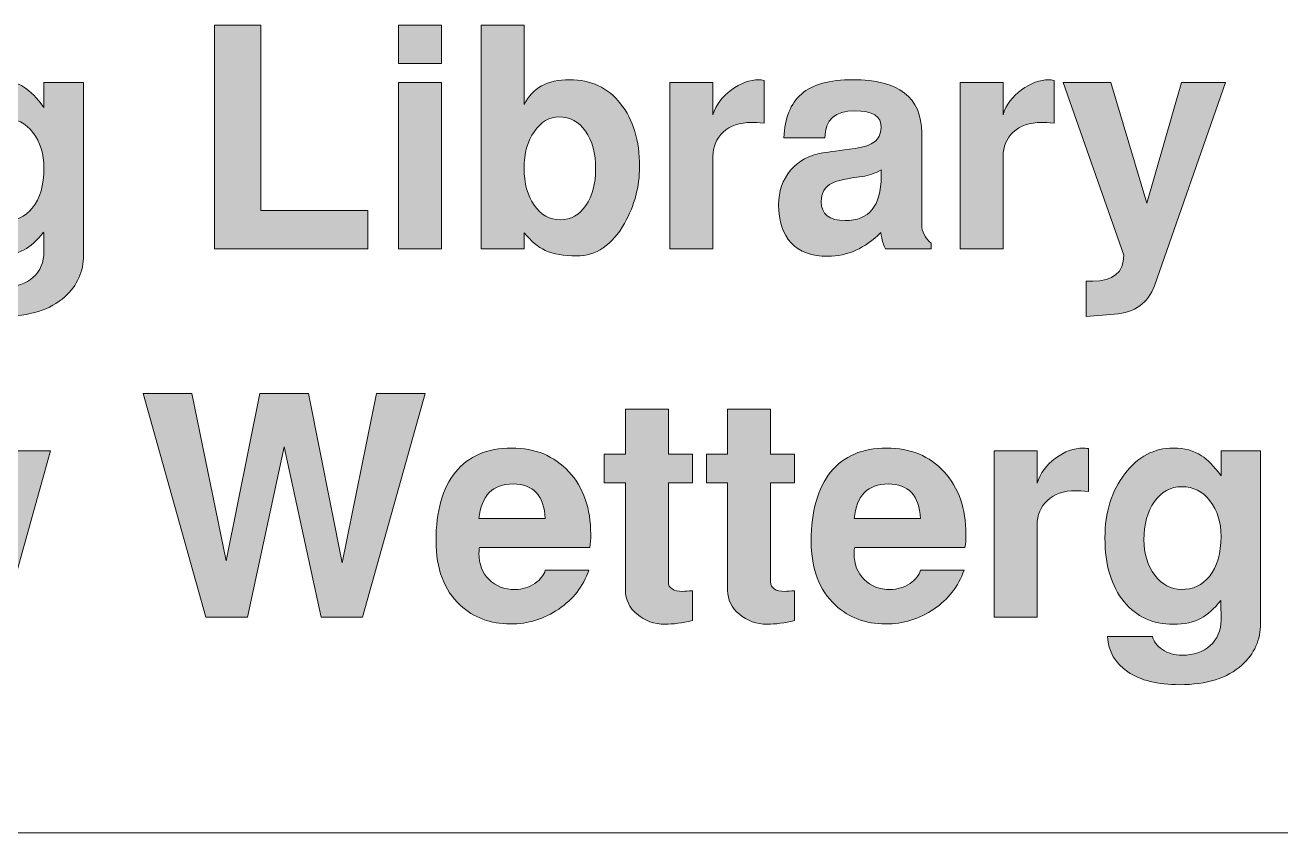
# Model space of a CAD drawing. Header units: inches. Extents: x 0.25 to 7.95, y -7.13 to -0.25.
# Drawn here: x 3.72 to 4.231, y -6.477 to -6.148 of the extents above; entities that cross this region are included whole.
import ezdxf

# ---------------------------------------------------------------- set-up
doc = ezdxf.new("R2010")
doc.units = ezdxf.units.IN
doc.header["$MEASUREMENT"] = 0
doc.layers.add('Layer 1', color=7, linetype='Continuous')

# ---------------------------------------------------------------- blocks, each defined once
blk = doc.blocks.new('block 97')
at = {"layer": 'Layer 1', "color": 7, "lineweight": 5, "true_color": 0xffffff}
blk.add_lwpolyline([(2.59459, -6.47736), (4.8446, -6.47736)], dxfattribs=at)
blk = doc.blocks.new('block 96')
at = {"layer": 'Layer 1'}
blk.add_blockref('block 97', (0, 0), dxfattribs=at)
blk = doc.blocks.new('block 108')
at = {"layer": 'Layer 1', "true_color": 0xed1f24}
h = blk.add_hatch(color=240, dxfattribs=at)
h.dxf.hatch_style = 2
h.paths.add_polyline_path([(3.85914, -6.2395), (3.79677, -6.2395), (3.79677, -6.14837), (3.81551, -6.14837), (3.81551, -6.22387), (3.85914, -6.22387)])
h = blk.add_hatch(color=240, dxfattribs=at)
h.dxf.hatch_style = 2
h.paths.add_polyline_path([(3.88914, -6.16399), (3.87164, -6.16399), (3.87164, -6.14837), (3.88914, -6.14837)])
h.paths.add_polyline_path([(3.88914, -6.2395), (3.87164, -6.2395), (3.87164, -6.17175), (3.88914, -6.17175)])
h = blk.add_hatch(color=240, dxfattribs=at)
h.dxf.hatch_style = 2
edge = h.paths.add_edge_path()
edge.add_spline(control_points=[(3.96977, -6.20599), (3.96977, -6.21417), (3.96772, -6.22187), (3.96364, -6.22912), (3.95864, -6.23796), (3.95214, -6.24237), (3.94414, -6.24237), (3.93897, -6.24237), (3.93472, -6.24162), (3.93139, -6.24012), (3.92847, -6.2387), (3.9256, -6.23633), (3.92276, -6.233), (3.92276, -6.233), (3.92276, -6.2395), (3.92276, -6.2395), (3.92276, -6.2395), (3.90527, -6.2395), (3.90527, -6.2395), (3.90527, -6.2395), (3.90527, -6.14837), (3.90527, -6.14837), (3.90527, -6.14837), (3.92276, -6.14837), (3.92276, -6.14837), (3.92276, -6.14837), (3.92276, -6.18075), (3.92276, -6.18075), (3.92601, -6.174), (3.93218, -6.17062), (3.94126, -6.17062), (3.95001, -6.17062), (3.95695, -6.17387), (3.96208, -6.18037), (3.9672, -6.18687), (3.96977, -6.19541), (3.96977, -6.20599)], knot_values=[0, 0, 0, 0, 1, 1, 1, 2, 2, 2, 3, 3, 3, 4, 4, 4, 5, 5, 5, 6, 6, 6, 7, 7, 7, 8, 8, 8, 9, 9, 9, 10, 10, 10, 11, 11, 11, 12, 12, 12, 12], degree=3, periodic=1)
edge = h.paths.add_edge_path()
edge.add_spline(control_points=[(3.95189, -6.207), (3.95189, -6.20058), (3.95052, -6.19543), (3.94778, -6.19156), (3.94504, -6.18768), (3.94143, -6.18574), (3.93695, -6.18574), (3.93305, -6.18574), (3.92971, -6.18772), (3.92693, -6.19168), (3.92415, -6.19564), (3.92276, -6.20062), (3.92276, -6.20662), (3.92276, -6.21279), (3.92413, -6.21783), (3.92687, -6.22175), (3.92961, -6.22566), (3.93317, -6.22762), (3.93757, -6.22762), (3.94181, -6.22762), (3.94525, -6.22568), (3.94791, -6.22181), (3.95056, -6.21793), (3.95189, -6.21299), (3.95189, -6.207)], knot_values=[0, 0, 0, 0, 1, 1, 1, 2, 2, 2, 3, 3, 3, 4, 4, 4, 5, 5, 5, 6, 6, 6, 7, 7, 7, 8, 8, 8, 8], degree=3, periodic=1)
h = blk.add_hatch(color=240, dxfattribs=at)
h.dxf.hatch_style = 2
edge = h.paths.add_edge_path()
edge.add_spline(control_points=[(3.74339, -6.242), (3.74339, -6.24875), (3.74084, -6.25441), (3.73577, -6.25899), (3.72984, -6.26433), (3.72139, -6.26699), (3.71039, -6.26699), (3.70147, -6.26699), (3.69445, -6.26527), (3.68932, -6.26181), (3.6842, -6.25835), (3.68143, -6.25353), (3.68102, -6.24737), (3.68102, -6.24737), (3.69936, -6.24737), (3.69936, -6.24737), (3.69978, -6.24937), (3.70112, -6.25114), (3.70338, -6.25269), (3.70565, -6.25422), (3.70833, -6.255), (3.71143, -6.255), (3.71612, -6.255), (3.71993, -6.25368), (3.72287, -6.25106), (3.7258, -6.24843), (3.72727, -6.24495), (3.72727, -6.24062), (3.72727, -6.23612), (3.72722, -6.23349), (3.72714, -6.23275), (3.72437, -6.23617), (3.72173, -6.23854), (3.71922, -6.23987), (3.71621, -6.24154), (3.7124, -6.24237), (3.70778, -6.24237), (3.69941, -6.24237), (3.69275, -6.23933), (3.68781, -6.23324), (3.68261, -6.22692), (3.68001, -6.21821), (3.68001, -6.20712), (3.68001, -6.19679), (3.68269, -6.18812), (3.68806, -6.18112), (3.69342, -6.17412), (3.70004, -6.17062), (3.70791, -6.17062), (3.71235, -6.17062), (3.71617, -6.17166), (3.71935, -6.17375), (3.72169, -6.17533), (3.72433, -6.17804), (3.72727, -6.18187), (3.72727, -6.18187), (3.72727, -6.17175), (3.72727, -6.17175), (3.72727, -6.17175), (3.74339, -6.17175), (3.74339, -6.17175), (3.74339, -6.17175), (3.74339, -6.242), (3.74339, -6.242)], knot_values=[0, 0, 0, 0, 1, 1, 1, 2, 2, 2, 3, 3, 3, 4, 4, 4, 5, 5, 5, 6, 6, 6, 7, 7, 7, 8, 8, 8, 9, 9, 9, 10, 10, 10, 11, 11, 11, 12, 12, 12, 13, 13, 13, 14, 14, 14, 15, 15, 15, 16, 16, 16, 17, 17, 17, 18, 18, 18, 19, 19, 19, 20, 20, 20, 21, 21, 21, 21], degree=3, periodic=1)
edge = h.paths.add_edge_path()
edge.add_spline(control_points=[(3.72727, -6.20662), (3.72727, -6.20079), (3.72576, -6.19596), (3.72276, -6.19212), (3.71977, -6.18829), (3.71597, -6.18637), (3.71139, -6.18637), (3.70672, -6.18637), (3.70297, -6.18839), (3.70014, -6.19243), (3.69731, -6.19648), (3.69589, -6.20166), (3.69589, -6.20799), (3.69589, -6.21375), (3.69737, -6.21856), (3.70032, -6.22243), (3.70328, -6.2263), (3.70689, -6.22824), (3.71114, -6.22824), (3.71581, -6.22824), (3.7196, -6.22645), (3.72251, -6.22287), (3.72568, -6.21895), (3.72727, -6.21353), (3.72727, -6.20662)], knot_values=[0, 0, 0, 0, 1, 1, 1, 2, 2, 2, 3, 3, 3, 4, 4, 4, 5, 5, 5, 6, 6, 6, 7, 7, 7, 8, 8, 8, 8], degree=3, periodic=1)
h = blk.add_hatch(color=240, dxfattribs=at)
h.dxf.hatch_style = 2
edge = h.paths.add_edge_path()
edge.add_spline(control_points=[(4.02052, -6.18837), (4.01819, -6.18812), (4.01648, -6.188), (4.01539, -6.188), (4.01048, -6.188), (4.00663, -6.18931), (4.00383, -6.19194), (4.00104, -6.19456), (3.99965, -6.19787), (3.99965, -6.20187), (3.99965, -6.20187), (3.99965, -6.2395), (3.99965, -6.2395), (3.99965, -6.2395), (3.98214, -6.2395), (3.98214, -6.2395), (3.98214, -6.2395), (3.98214, -6.17175), (3.98214, -6.17175), (3.98214, -6.17175), (3.99965, -6.17175), (3.99965, -6.17175), (3.99965, -6.17175), (3.99965, -6.18487), (3.99965, -6.18487), (4.0009, -6.18087), (4.0034, -6.1775), (4.00715, -6.17474), (4.0109, -6.172), (4.01465, -6.17062), (4.0184, -6.17062), (4.01881, -6.17062), (4.01952, -6.1707), (4.02052, -6.17087), (4.02052, -6.17087), (4.02052, -6.18837), (4.02052, -6.18837)], knot_values=[0, 0, 0, 0, 1, 1, 1, 2, 2, 2, 3, 3, 3, 4, 4, 4, 5, 5, 5, 6, 6, 6, 7, 7, 7, 8, 8, 8, 9, 9, 9, 10, 10, 10, 11, 11, 11, 12, 12, 12, 12], degree=3, periodic=1)
h = blk.add_hatch(color=240, dxfattribs=at)
h.dxf.hatch_style = 2
edge = h.paths.add_edge_path()
edge.add_spline(control_points=[(4.08852, -6.2395), (4.08852, -6.2395), (4.0699, -6.2395), (4.0699, -6.2395), (4.06906, -6.23817), (4.06843, -6.23596), (4.06802, -6.23287), (4.0616, -6.23928), (4.0544, -6.24249), (4.04639, -6.24249), (4.0399, -6.24249), (4.03494, -6.24068), (4.03152, -6.23706), (4.0281, -6.23343), (4.02639, -6.22829), (4.02639, -6.22162), (4.02639, -6.21612), (4.02802, -6.21141), (4.03127, -6.20749), (4.03452, -6.20358), (4.03889, -6.20121), (4.04439, -6.20037), (4.04698, -6.20004), (4.05135, -6.19946), (4.05752, -6.19862), (4.06118, -6.19804), (4.06384, -6.19714), (4.06546, -6.19593), (4.06708, -6.19472), (4.06798, -6.19279), (4.06815, -6.19012), (4.06839, -6.18554), (4.06477, -6.18325), (4.05727, -6.18325), (4.04944, -6.18325), (4.0454, -6.18691), (4.04515, -6.19425), (4.04515, -6.19425), (4.02852, -6.19425), (4.02852, -6.19425), (4.02885, -6.18625), (4.03125, -6.1803), (4.03571, -6.17643), (4.04017, -6.17256), (4.04715, -6.17062), (4.05665, -6.17062), (4.07531, -6.17062), (4.08465, -6.17783), (4.08465, -6.19225), (4.08465, -6.19225), (4.08465, -6.22962), (4.08465, -6.22962), (4.08465, -6.23254), (4.08594, -6.23508), (4.08852, -6.23724), (4.08852, -6.23724), (4.08852, -6.2395), (4.08852, -6.2395)], knot_values=[0, 0, 0, 0, 1, 1, 1, 2, 2, 2, 3, 3, 3, 4, 4, 4, 5, 5, 5, 6, 6, 6, 7, 7, 7, 8, 8, 8, 9, 9, 9, 10, 10, 10, 11, 11, 11, 12, 12, 12, 13, 13, 13, 14, 14, 14, 15, 15, 15, 16, 16, 16, 17, 17, 17, 18, 18, 18, 19, 19, 19, 19], degree=3, periodic=1)
edge = h.paths.add_edge_path()
edge.add_spline(control_points=[(4.06815, -6.20999), (4.06815, -6.20999), (4.06815, -6.20737), (4.06815, -6.20737), (4.06563, -6.20879), (4.06308, -6.20966), (4.06048, -6.20999), (4.05437, -6.21075), (4.05027, -6.21166), (4.04817, -6.21275), (4.04523, -6.21417), (4.04377, -6.21666), (4.04377, -6.22024), (4.04377, -6.22542), (4.047, -6.22799), (4.05345, -6.22799), (4.06325, -6.22799), (4.06815, -6.222), (4.06815, -6.20999)], knot_values=[0, 0, 0, 0, 1, 1, 1, 2, 2, 2, 3, 3, 3, 4, 4, 4, 5, 5, 5, 6, 6, 6, 6], degree=3, periodic=1)
h = blk.add_hatch(color=240, dxfattribs=at)
h.dxf.hatch_style = 2
edge = h.paths.add_edge_path()
edge.add_spline(control_points=[(4.13864, -6.18837), (4.13631, -6.18812), (4.1346, -6.188), (4.13352, -6.188), (4.1286, -6.188), (4.12475, -6.18931), (4.12196, -6.19194), (4.11916, -6.19456), (4.11777, -6.19787), (4.11777, -6.20187), (4.11777, -6.20187), (4.11777, -6.2395), (4.11777, -6.2395), (4.11777, -6.2395), (4.10027, -6.2395), (4.10027, -6.2395), (4.10027, -6.2395), (4.10027, -6.17175), (4.10027, -6.17175), (4.10027, -6.17175), (4.11777, -6.17175), (4.11777, -6.17175), (4.11777, -6.17175), (4.11777, -6.18487), (4.11777, -6.18487), (4.11902, -6.18087), (4.12152, -6.1775), (4.12527, -6.17474), (4.12902, -6.172), (4.13277, -6.17062), (4.13652, -6.17062), (4.13694, -6.17062), (4.13765, -6.1707), (4.13864, -6.17087), (4.13864, -6.17087), (4.13864, -6.18837), (4.13864, -6.18837)], knot_values=[0, 0, 0, 0, 1, 1, 1, 2, 2, 2, 3, 3, 3, 4, 4, 4, 5, 5, 5, 6, 6, 6, 7, 7, 7, 8, 8, 8, 9, 9, 9, 10, 10, 10, 11, 11, 11, 12, 12, 12, 12], degree=3, periodic=1)
h = blk.add_hatch(color=240, dxfattribs=at)
h.dxf.hatch_style = 2
edge = h.paths.add_edge_path()
edge.add_spline(control_points=[(4.20839, -6.17175), (4.20839, -6.17175), (4.1794, -6.2545), (4.1794, -6.2545), (4.17689, -6.26158), (4.17147, -6.26546), (4.16315, -6.26612), (4.16315, -6.26612), (4.15165, -6.26699), (4.15165, -6.26699), (4.15165, -6.26699), (4.15165, -6.25262), (4.15165, -6.25262), (4.15165, -6.25262), (4.15427, -6.25262), (4.15427, -6.25262), (4.16269, -6.25262), (4.1669, -6.24912), (4.1669, -6.24212), (4.1669, -6.24212), (4.14227, -6.17175), (4.14227, -6.17175), (4.14227, -6.17175), (4.16164, -6.17175), (4.16164, -6.17175), (4.16164, -6.17175), (4.17627, -6.22087), (4.17627, -6.22087), (4.17627, -6.22087), (4.1904, -6.17175), (4.1904, -6.17175), (4.1904, -6.17175), (4.20839, -6.17175), (4.20839, -6.17175)], knot_values=[0, 0, 0, 0, 1, 1, 1, 2, 2, 2, 3, 3, 3, 4, 4, 4, 5, 5, 5, 6, 6, 6, 7, 7, 7, 8, 8, 8, 9, 9, 9, 10, 10, 10, 11, 11, 11, 11], degree=3, periodic=1)
h = blk.add_hatch(color=240, dxfattribs=at)
h.dxf.hatch_style = 2
h.paths.add_polyline_path([(3.88252, -6.29837), (3.85702, -6.38949), (3.84015, -6.38949), (3.82507, -6.32019), (3.81008, -6.38949), (3.79318, -6.38949), (3.76765, -6.29837), (3.78752, -6.29837), (3.80152, -6.36662), (3.81514, -6.29837), (3.83502, -6.29837), (3.84865, -6.36737), (3.86264, -6.29837)])
h = blk.add_hatch(color=240, dxfattribs=at)
h.dxf.hatch_style = 2
edge = h.paths.add_edge_path()
edge.add_spline(control_points=[(3.99127, -6.39087), (3.98718, -6.39187), (3.98347, -6.39237), (3.98014, -6.39237), (3.97573, -6.39237), (3.97194, -6.39101), (3.96877, -6.38831), (3.9656, -6.3856), (3.96402, -6.38236), (3.96402, -6.37861), (3.96402, -6.37861), (3.96402, -6.33474), (3.96402, -6.33474), (3.96402, -6.33474), (3.95539, -6.33474), (3.95539, -6.33474), (3.95539, -6.33474), (3.95539, -6.32312), (3.95539, -6.32312), (3.95539, -6.32312), (3.96402, -6.32312), (3.96402, -6.32312), (3.96402, -6.32312), (3.96402, -6.30474), (3.96402, -6.30474), (3.96402, -6.30474), (3.98152, -6.30474), (3.98152, -6.30474), (3.98152, -6.30474), (3.98152, -6.32312), (3.98152, -6.32312), (3.98152, -6.32312), (3.99127, -6.32312), (3.99127, -6.32312), (3.99127, -6.32312), (3.99127, -6.33474), (3.99127, -6.33474), (3.99127, -6.33474), (3.98152, -6.33474), (3.98152, -6.33474), (3.98152, -6.33474), (3.98152, -6.37512), (3.98152, -6.37512), (3.98152, -6.3777), (3.98347, -6.37899), (3.98739, -6.37899), (3.98831, -6.37891), (3.9896, -6.37882), (3.99127, -6.37874), (3.99127, -6.37874), (3.99127, -6.39087), (3.99127, -6.39087)], knot_values=[0, 0, 0, 0, 1, 1, 1, 2, 2, 2, 3, 3, 3, 4, 4, 4, 5, 5, 5, 6, 6, 6, 7, 7, 7, 8, 8, 8, 9, 9, 9, 10, 10, 10, 11, 11, 11, 12, 12, 12, 13, 13, 13, 14, 14, 14, 15, 15, 15, 16, 16, 16, 17, 17, 17, 17], degree=3, periodic=1)
h = blk.add_hatch(color=240, dxfattribs=at)
h.dxf.hatch_style = 2
edge = h.paths.add_edge_path()
edge.add_spline(control_points=[(4.0329, -6.39087), (4.02881, -6.39187), (4.0251, -6.39237), (4.02177, -6.39237), (4.01735, -6.39237), (4.01356, -6.39101), (4.0104, -6.38831), (4.00723, -6.3856), (4.00564, -6.38236), (4.00564, -6.37861), (4.00564, -6.37861), (4.00564, -6.33474), (4.00564, -6.33474), (4.00564, -6.33474), (3.99702, -6.33474), (3.99702, -6.33474), (3.99702, -6.33474), (3.99702, -6.32312), (3.99702, -6.32312), (3.99702, -6.32312), (4.00564, -6.32312), (4.00564, -6.32312), (4.00564, -6.32312), (4.00564, -6.30474), (4.00564, -6.30474), (4.00564, -6.30474), (4.02315, -6.30474), (4.02315, -6.30474), (4.02315, -6.30474), (4.02315, -6.32312), (4.02315, -6.32312), (4.02315, -6.32312), (4.0329, -6.32312), (4.0329, -6.32312), (4.0329, -6.32312), (4.0329, -6.33474), (4.0329, -6.33474), (4.0329, -6.33474), (4.02315, -6.33474), (4.02315, -6.33474), (4.02315, -6.33474), (4.02315, -6.37512), (4.02315, -6.37512), (4.02315, -6.3777), (4.0251, -6.37899), (4.02902, -6.37899), (4.02993, -6.37891), (4.03123, -6.37882), (4.0329, -6.37874), (4.0329, -6.37874), (4.0329, -6.39087), (4.0329, -6.39087)], knot_values=[0, 0, 0, 0, 1, 1, 1, 2, 2, 2, 3, 3, 3, 4, 4, 4, 5, 5, 5, 6, 6, 6, 7, 7, 7, 8, 8, 8, 9, 9, 9, 10, 10, 10, 11, 11, 11, 12, 12, 12, 13, 13, 13, 14, 14, 14, 15, 15, 15, 16, 16, 16, 17, 17, 17, 17], degree=3, periodic=1)
h = blk.add_hatch(color=240, dxfattribs=at)
h.dxf.hatch_style = 2
h.paths.add_polyline_path([(3.72989, -6.32174), (3.71103, -6.38949), (3.69303, -6.38949), (3.68239, -6.34164), (3.67166, -6.38949), (3.65365, -6.38949), (3.63477, -6.32174), (3.65289, -6.32174), (3.66339, -6.36912), (3.67327, -6.32174), (3.69139, -6.32174), (3.70127, -6.36899), (3.71176, -6.32174)])
h = blk.add_hatch(color=240, dxfattribs=at)
h.dxf.hatch_style = 2
edge = h.paths.add_edge_path()
edge.add_spline(control_points=[(3.9499, -6.35574), (3.9499, -6.35774), (3.94977, -6.35954), (3.94952, -6.36112), (3.94952, -6.36112), (3.90464, -6.36112), (3.90464, -6.36112), (3.90448, -6.36162), (3.9044, -6.36241), (3.9044, -6.36349), (3.9044, -6.36791), (3.90575, -6.37147), (3.90848, -6.37418), (3.91121, -6.37689), (3.91475, -6.37824), (3.91914, -6.37824), (3.92202, -6.37824), (3.92471, -6.37741), (3.92719, -6.37574), (3.92942, -6.37416), (3.93082, -6.37237), (3.9314, -6.37037), (3.9314, -6.37037), (3.94914, -6.37037), (3.94914, -6.37037), (3.94681, -6.37695), (3.94271, -6.38224), (3.93684, -6.38624), (3.93096, -6.39025), (3.9244, -6.39225), (3.91715, -6.39225), (3.90906, -6.39225), (3.90227, -6.3897), (3.89677, -6.38462), (3.89018, -6.37853), (3.8869, -6.36983), (3.8869, -6.35849), (3.8869, -6.34633), (3.88954, -6.33698), (3.89483, -6.33043), (3.90013, -6.32389), (3.90773, -6.32062), (3.91764, -6.32062), (3.92731, -6.32062), (3.93511, -6.32385), (3.94102, -6.3303), (3.94694, -6.33676), (3.9499, -6.34524), (3.9499, -6.35574)], knot_values=[0, 0, 0, 0, 1, 1, 1, 2, 2, 2, 3, 3, 3, 4, 4, 4, 5, 5, 5, 6, 6, 6, 7, 7, 7, 8, 8, 8, 9, 9, 9, 10, 10, 10, 11, 11, 11, 12, 12, 12, 13, 13, 13, 14, 14, 14, 15, 15, 15, 16, 16, 16, 16], degree=3, periodic=1)
edge = h.paths.add_edge_path()
edge.add_spline(control_points=[(3.9314, -6.34937), (3.93089, -6.33995), (3.92651, -6.33525), (3.91827, -6.33525), (3.90995, -6.33525), (3.90532, -6.33995), (3.9044, -6.34937), (3.9044, -6.34937), (3.9314, -6.34937), (3.9314, -6.34937)], knot_values=[0, 0, 0, 0, 1, 1, 1, 2, 2, 2, 3, 3, 3, 3], degree=3, periodic=1)
h = blk.add_hatch(color=240, dxfattribs=at)
h.dxf.hatch_style = 2
edge = h.paths.add_edge_path()
edge.add_spline(control_points=[(4.10265, -6.35574), (4.10265, -6.35774), (4.10253, -6.35954), (4.10227, -6.36112), (4.10227, -6.36112), (4.05739, -6.36112), (4.05739, -6.36112), (4.05723, -6.36162), (4.05715, -6.36241), (4.05715, -6.36349), (4.05715, -6.36791), (4.05851, -6.37147), (4.06123, -6.37418), (4.06396, -6.37689), (4.0675, -6.37824), (4.07189, -6.37824), (4.07477, -6.37824), (4.07746, -6.37741), (4.07994, -6.37574), (4.08217, -6.37416), (4.08357, -6.37237), (4.08415, -6.37037), (4.08415, -6.37037), (4.10189, -6.37037), (4.10189, -6.37037), (4.09956, -6.37695), (4.09546, -6.38224), (4.08959, -6.38624), (4.08371, -6.39025), (4.07715, -6.39225), (4.0699, -6.39225), (4.06182, -6.39225), (4.05502, -6.3897), (4.04952, -6.38462), (4.04293, -6.37853), (4.03965, -6.36983), (4.03965, -6.35849), (4.03965, -6.34633), (4.04229, -6.33698), (4.04758, -6.33043), (4.05288, -6.32389), (4.06048, -6.32062), (4.07039, -6.32062), (4.08006, -6.32062), (4.08786, -6.32385), (4.09377, -6.3303), (4.09969, -6.33676), (4.10265, -6.34524), (4.10265, -6.35574)], knot_values=[0, 0, 0, 0, 1, 1, 1, 2, 2, 2, 3, 3, 3, 4, 4, 4, 5, 5, 5, 6, 6, 6, 7, 7, 7, 8, 8, 8, 9, 9, 9, 10, 10, 10, 11, 11, 11, 12, 12, 12, 13, 13, 13, 14, 14, 14, 15, 15, 15, 16, 16, 16, 16], degree=3, periodic=1)
edge = h.paths.add_edge_path()
edge.add_spline(control_points=[(4.08415, -6.34937), (4.08364, -6.33995), (4.07926, -6.33525), (4.07102, -6.33525), (4.0627, -6.33525), (4.05807, -6.33995), (4.05715, -6.34937), (4.05715, -6.34937), (4.08415, -6.34937), (4.08415, -6.34937)], knot_values=[0, 0, 0, 0, 1, 1, 1, 2, 2, 2, 3, 3, 3, 3], degree=3, periodic=1)
h = blk.add_hatch(color=240, dxfattribs=at)
h.dxf.hatch_style = 2
edge = h.paths.add_edge_path()
edge.add_spline(control_points=[(4.15253, -6.33837), (4.15019, -6.33811), (4.14848, -6.33799), (4.1474, -6.33799), (4.14248, -6.33799), (4.13863, -6.33931), (4.13584, -6.34193), (4.13304, -6.34456), (4.13165, -6.34787), (4.13165, -6.35187), (4.13165, -6.35187), (4.13165, -6.38949), (4.13165, -6.38949), (4.13165, -6.38949), (4.11415, -6.38949), (4.11415, -6.38949), (4.11415, -6.38949), (4.11415, -6.32174), (4.11415, -6.32174), (4.11415, -6.32174), (4.13165, -6.32174), (4.13165, -6.32174), (4.13165, -6.32174), (4.13165, -6.33487), (4.13165, -6.33487), (4.1329, -6.33086), (4.1354, -6.32749), (4.13915, -6.32474), (4.1429, -6.32199), (4.14665, -6.32062), (4.1504, -6.32062), (4.15082, -6.32062), (4.15153, -6.3207), (4.15253, -6.32087), (4.15253, -6.32087), (4.15253, -6.33837), (4.15253, -6.33837)], knot_values=[0, 0, 0, 0, 1, 1, 1, 2, 2, 2, 3, 3, 3, 4, 4, 4, 5, 5, 5, 6, 6, 6, 7, 7, 7, 8, 8, 8, 9, 9, 9, 10, 10, 10, 11, 11, 11, 12, 12, 12, 12], degree=3, periodic=1)
h = blk.add_hatch(color=240, dxfattribs=at)
h.dxf.hatch_style = 2
edge = h.paths.add_edge_path()
edge.add_spline(control_points=[(4.22265, -6.39199), (4.22265, -6.39874), (4.22011, -6.40441), (4.21503, -6.40899), (4.20911, -6.41433), (4.20065, -6.41699), (4.18965, -6.41699), (4.18073, -6.41699), (4.17371, -6.41526), (4.16859, -6.4118), (4.16347, -6.40835), (4.16069, -6.40353), (4.16028, -6.39737), (4.16028, -6.39737), (4.17862, -6.39737), (4.17862, -6.39737), (4.17904, -6.39937), (4.18039, -6.40114), (4.18264, -6.40268), (4.18491, -6.40422), (4.18759, -6.405), (4.19069, -6.405), (4.19538, -6.405), (4.19919, -6.40368), (4.20213, -6.40106), (4.20506, -6.39843), (4.20653, -6.39495), (4.20653, -6.39062), (4.20653, -6.38612), (4.20648, -6.38349), (4.2064, -6.38274), (4.20363, -6.38616), (4.201, -6.38854), (4.19849, -6.38987), (4.19547, -6.39153), (4.19166, -6.39237), (4.18705, -6.39237), (4.17867, -6.39237), (4.17201, -6.38933), (4.16707, -6.38324), (4.16187, -6.37691), (4.15927, -6.3682), (4.15927, -6.35712), (4.15927, -6.34679), (4.16195, -6.33811), (4.16732, -6.33112), (4.17268, -6.32412), (4.1793, -6.32062), (4.18717, -6.32062), (4.19162, -6.32062), (4.19543, -6.32166), (4.19861, -6.32374), (4.20095, -6.32532), (4.20359, -6.32804), (4.20653, -6.33187), (4.20653, -6.33187), (4.20653, -6.32174), (4.20653, -6.32174), (4.20653, -6.32174), (4.22265, -6.32174), (4.22265, -6.32174), (4.22265, -6.32174), (4.22265, -6.39199), (4.22265, -6.39199)], knot_values=[0, 0, 0, 0, 1, 1, 1, 2, 2, 2, 3, 3, 3, 4, 4, 4, 5, 5, 5, 6, 6, 6, 7, 7, 7, 8, 8, 8, 9, 9, 9, 10, 10, 10, 11, 11, 11, 12, 12, 12, 13, 13, 13, 14, 14, 14, 15, 15, 15, 16, 16, 16, 17, 17, 17, 18, 18, 18, 19, 19, 19, 20, 20, 20, 21, 21, 21, 21], degree=3, periodic=1)
edge = h.paths.add_edge_path()
edge.add_spline(control_points=[(4.20653, -6.35661), (4.20653, -6.35078), (4.20502, -6.34595), (4.20203, -6.34212), (4.19903, -6.33828), (4.19523, -6.33636), (4.19065, -6.33636), (4.18598, -6.33636), (4.18223, -6.33839), (4.1794, -6.34243), (4.17657, -6.34648), (4.17515, -6.35166), (4.17515, -6.35799), (4.17515, -6.36374), (4.17663, -6.36856), (4.17959, -6.37243), (4.18254, -6.3763), (4.18615, -6.37824), (4.1904, -6.37824), (4.19507, -6.37824), (4.19886, -6.37645), (4.20178, -6.37287), (4.20494, -6.36895), (4.20653, -6.36353), (4.20653, -6.35661)], knot_values=[0, 0, 0, 0, 1, 1, 1, 2, 2, 2, 3, 3, 3, 4, 4, 4, 5, 5, 5, 6, 6, 6, 7, 7, 7, 8, 8, 8, 8], degree=3, periodic=1)
at = {"layer": 'Layer 1', "lineweight": 0}
for points in [[(3.85914, -6.2395), (3.79677, -6.2395), (3.79677, -6.14837), (3.81551, -6.14837), (3.81551, -6.22387), (3.85914, -6.22387), (3.85914, -6.2395)], [(3.88914, -6.16399), (3.87164, -6.16399), (3.87164, -6.14837), (3.88914, -6.14837), (3.88914, -6.16399)], [(3.88914, -6.2395), (3.87164, -6.2395), (3.87164, -6.17175), (3.88914, -6.17175), (3.88914, -6.2395)], [(3.88252, -6.29837), (3.85702, -6.38949), (3.84015, -6.38949), (3.82507, -6.32019), (3.81008, -6.38949), (3.79318, -6.38949), (3.76765, -6.29837), (3.78752, -6.29837), (3.80152, -6.36662), (3.81514, -6.29837), (3.83502, -6.29837), (3.84865, -6.36737), (3.86264, -6.29837), (3.88252, -6.29837)], [(3.72989, -6.32174), (3.71103, -6.38949), (3.69303, -6.38949), (3.68239, -6.34164), (3.67166, -6.38949), (3.65365, -6.38949), (3.63477, -6.32174), (3.65289, -6.32174), (3.66339, -6.36912), (3.67327, -6.32174), (3.69139, -6.32174), (3.70127, -6.36899), (3.71176, -6.32174), (3.72989, -6.32174)]]:
    blk.add_lwpolyline(points, dxfattribs=at)
for points, knots in [([(3.96977, -6.20599), (3.96977, -6.21417), (3.96772, -6.22187), (3.96364, -6.22912), (3.95864, -6.23796), (3.95214, -6.24237), (3.94414, -6.24237), (3.93897, -6.24237), (3.93472, -6.24162), (3.93139, -6.24012), (3.92847, -6.2387), (3.9256, -6.23633), (3.92276, -6.233), (3.92276, -6.233), (3.92276, -6.2395), (3.92276, -6.2395), (3.92276, -6.2395), (3.90527, -6.2395), (3.90527, -6.2395), (3.90527, -6.2395), (3.90527, -6.14837), (3.90527, -6.14837), (3.90527, -6.14837), (3.92276, -6.14837), (3.92276, -6.14837), (3.92276, -6.14837), (3.92276, -6.18075), (3.92276, -6.18075), (3.92601, -6.174), (3.93218, -6.17062), (3.94126, -6.17062), (3.95001, -6.17062), (3.95695, -6.17387), (3.96208, -6.18037), (3.9672, -6.18687), (3.96977, -6.19541), (3.96977, -6.20599)], [0, 0, 0, 0, 1, 1, 1, 2, 2, 2, 3, 3, 3, 4, 4, 4, 5, 5, 5, 6, 6, 6, 7, 7, 7, 8, 8, 8, 9, 9, 9, 10, 10, 10, 11, 11, 11, 12, 12, 12, 12]), ([(3.74339, -6.242), (3.74339, -6.24875), (3.74084, -6.25441), (3.73577, -6.25899), (3.72984, -6.26433), (3.72139, -6.26699), (3.71039, -6.26699), (3.70147, -6.26699), (3.69445, -6.26527), (3.68932, -6.26181), (3.6842, -6.25835), (3.68143, -6.25353), (3.68102, -6.24737), (3.68102, -6.24737), (3.69936, -6.24737), (3.69936, -6.24737), (3.69978, -6.24937), (3.70112, -6.25114), (3.70338, -6.25269), (3.70565, -6.25422), (3.70833, -6.255), (3.71143, -6.255), (3.71612, -6.255), (3.71993, -6.25368), (3.72287, -6.25106), (3.7258, -6.24843), (3.72727, -6.24495), (3.72727, -6.24062), (3.72727, -6.23612), (3.72722, -6.23349), (3.72714, -6.23275), (3.72437, -6.23617), (3.72173, -6.23854), (3.71922, -6.23987), (3.71621, -6.24154), (3.7124, -6.24237), (3.70778, -6.24237), (3.69941, -6.24237), (3.69275, -6.23933), (3.68781, -6.23324), (3.68261, -6.22692), (3.68001, -6.21821), (3.68001, -6.20712), (3.68001, -6.19679), (3.68269, -6.18812), (3.68806, -6.18112), (3.69342, -6.17412), (3.70004, -6.17062), (3.70791, -6.17062), (3.71235, -6.17062), (3.71617, -6.17166), (3.71935, -6.17375), (3.72169, -6.17533), (3.72433, -6.17804), (3.72727, -6.18187), (3.72727, -6.18187), (3.72727, -6.17175), (3.72727, -6.17175), (3.72727, -6.17175), (3.74339, -6.17175), (3.74339, -6.17175), (3.74339, -6.17175), (3.74339, -6.242), (3.74339, -6.242)], [0, 0, 0, 0, 1, 1, 1, 2, 2, 2, 3, 3, 3, 4, 4, 4, 5, 5, 5, 6, 6, 6, 7, 7, 7, 8, 8, 8, 9, 9, 9, 10, 10, 10, 11, 11, 11, 12, 12, 12, 13, 13, 13, 14, 14, 14, 15, 15, 15, 16, 16, 16, 17, 17, 17, 18, 18, 18, 19, 19, 19, 20, 20, 20, 21, 21, 21, 21]), ([(4.02052, -6.18837), (4.01819, -6.18812), (4.01648, -6.188), (4.01539, -6.188), (4.01048, -6.188), (4.00663, -6.18931), (4.00383, -6.19194), (4.00104, -6.19456), (3.99965, -6.19787), (3.99965, -6.20187), (3.99965, -6.20187), (3.99965, -6.2395), (3.99965, -6.2395), (3.99965, -6.2395), (3.98214, -6.2395), (3.98214, -6.2395), (3.98214, -6.2395), (3.98214, -6.17175), (3.98214, -6.17175), (3.98214, -6.17175), (3.99965, -6.17175), (3.99965, -6.17175), (3.99965, -6.17175), (3.99965, -6.18487), (3.99965, -6.18487), (4.0009, -6.18087), (4.0034, -6.1775), (4.00715, -6.17474), (4.0109, -6.172), (4.01465, -6.17062), (4.0184, -6.17062), (4.01881, -6.17062), (4.01952, -6.1707), (4.02052, -6.17087), (4.02052, -6.17087), (4.02052, -6.18837), (4.02052, -6.18837)], [0, 0, 0, 0, 1, 1, 1, 2, 2, 2, 3, 3, 3, 4, 4, 4, 5, 5, 5, 6, 6, 6, 7, 7, 7, 8, 8, 8, 9, 9, 9, 10, 10, 10, 11, 11, 11, 12, 12, 12, 12]), ([(4.08852, -6.2395), (4.08852, -6.2395), (4.0699, -6.2395), (4.0699, -6.2395), (4.06906, -6.23817), (4.06843, -6.23596), (4.06802, -6.23287), (4.0616, -6.23928), (4.0544, -6.24249), (4.04639, -6.24249), (4.0399, -6.24249), (4.03494, -6.24068), (4.03152, -6.23706), (4.0281, -6.23343), (4.02639, -6.22829), (4.02639, -6.22162), (4.02639, -6.21612), (4.02802, -6.21141), (4.03127, -6.20749), (4.03452, -6.20358), (4.03889, -6.20121), (4.04439, -6.20037), (4.04698, -6.20004), (4.05135, -6.19946), (4.05752, -6.19862), (4.06118, -6.19804), (4.06384, -6.19714), (4.06546, -6.19593), (4.06708, -6.19472), (4.06798, -6.19279), (4.06815, -6.19012), (4.06839, -6.18554), (4.06477, -6.18325), (4.05727, -6.18325), (4.04944, -6.18325), (4.0454, -6.18691), (4.04515, -6.19425), (4.04515, -6.19425), (4.02852, -6.19425), (4.02852, -6.19425), (4.02885, -6.18625), (4.03125, -6.1803), (4.03571, -6.17643), (4.04017, -6.17256), (4.04715, -6.17062), (4.05665, -6.17062), (4.07531, -6.17062), (4.08465, -6.17783), (4.08465, -6.19225), (4.08465, -6.19225), (4.08465, -6.22962), (4.08465, -6.22962), (4.08465, -6.23254), (4.08594, -6.23508), (4.08852, -6.23724), (4.08852, -6.23724), (4.08852, -6.2395), (4.08852, -6.2395)], [0, 0, 0, 0, 1, 1, 1, 2, 2, 2, 3, 3, 3, 4, 4, 4, 5, 5, 5, 6, 6, 6, 7, 7, 7, 8, 8, 8, 9, 9, 9, 10, 10, 10, 11, 11, 11, 12, 12, 12, 13, 13, 13, 14, 14, 14, 15, 15, 15, 16, 16, 16, 17, 17, 17, 18, 18, 18, 19, 19, 19, 19]), ([(4.13864, -6.18837), (4.13631, -6.18812), (4.1346, -6.188), (4.13352, -6.188), (4.1286, -6.188), (4.12475, -6.18931), (4.12196, -6.19194), (4.11916, -6.19456), (4.11777, -6.19787), (4.11777, -6.20187), (4.11777, -6.20187), (4.11777, -6.2395), (4.11777, -6.2395), (4.11777, -6.2395), (4.10027, -6.2395), (4.10027, -6.2395), (4.10027, -6.2395), (4.10027, -6.17175), (4.10027, -6.17175), (4.10027, -6.17175), (4.11777, -6.17175), (4.11777, -6.17175), (4.11777, -6.17175), (4.11777, -6.18487), (4.11777, -6.18487), (4.11902, -6.18087), (4.12152, -6.1775), (4.12527, -6.17474), (4.12902, -6.172), (4.13277, -6.17062), (4.13652, -6.17062), (4.13694, -6.17062), (4.13765, -6.1707), (4.13864, -6.17087), (4.13864, -6.17087), (4.13864, -6.18837), (4.13864, -6.18837)], [0, 0, 0, 0, 1, 1, 1, 2, 2, 2, 3, 3, 3, 4, 4, 4, 5, 5, 5, 6, 6, 6, 7, 7, 7, 8, 8, 8, 9, 9, 9, 10, 10, 10, 11, 11, 11, 12, 12, 12, 12]), ([(4.20839, -6.17175), (4.20839, -6.17175), (4.1794, -6.2545), (4.1794, -6.2545), (4.17689, -6.26158), (4.17147, -6.26546), (4.16315, -6.26612), (4.16315, -6.26612), (4.15165, -6.26699), (4.15165, -6.26699), (4.15165, -6.26699), (4.15165, -6.25262), (4.15165, -6.25262), (4.15165, -6.25262), (4.15427, -6.25262), (4.15427, -6.25262), (4.16269, -6.25262), (4.1669, -6.24912), (4.1669, -6.24212), (4.1669, -6.24212), (4.14227, -6.17175), (4.14227, -6.17175), (4.14227, -6.17175), (4.16164, -6.17175), (4.16164, -6.17175), (4.16164, -6.17175), (4.17627, -6.22087), (4.17627, -6.22087), (4.17627, -6.22087), (4.1904, -6.17175), (4.1904, -6.17175), (4.1904, -6.17175), (4.20839, -6.17175), (4.20839, -6.17175)], [0, 0, 0, 0, 1, 1, 1, 2, 2, 2, 3, 3, 3, 4, 4, 4, 5, 5, 5, 6, 6, 6, 7, 7, 7, 8, 8, 8, 9, 9, 9, 10, 10, 10, 11, 11, 11, 11]), ([(3.72727, -6.20662), (3.72727, -6.20079), (3.72576, -6.19596), (3.72276, -6.19212), (3.71977, -6.18829), (3.71597, -6.18637), (3.71139, -6.18637), (3.70672, -6.18637), (3.70297, -6.18839), (3.70014, -6.19243), (3.69731, -6.19648), (3.69589, -6.20166), (3.69589, -6.20799), (3.69589, -6.21375), (3.69737, -6.21856), (3.70032, -6.22243), (3.70328, -6.2263), (3.70689, -6.22824), (3.71114, -6.22824), (3.71581, -6.22824), (3.7196, -6.22645), (3.72251, -6.22287), (3.72568, -6.21895), (3.72727, -6.21353), (3.72727, -6.20662)], [0, 0, 0, 0, 1, 1, 1, 2, 2, 2, 3, 3, 3, 4, 4, 4, 5, 5, 5, 6, 6, 6, 7, 7, 7, 8, 8, 8, 8]), ([(3.95189, -6.207), (3.95189, -6.20058), (3.95052, -6.19543), (3.94778, -6.19156), (3.94504, -6.18768), (3.94143, -6.18574), (3.93695, -6.18574), (3.93305, -6.18574), (3.92971, -6.18772), (3.92693, -6.19168), (3.92415, -6.19564), (3.92276, -6.20062), (3.92276, -6.20662), (3.92276, -6.21279), (3.92413, -6.21783), (3.92687, -6.22175), (3.92961, -6.22566), (3.93317, -6.22762), (3.93757, -6.22762), (3.94181, -6.22762), (3.94525, -6.22568), (3.94791, -6.22181), (3.95056, -6.21793), (3.95189, -6.21299), (3.95189, -6.207)], [0, 0, 0, 0, 1, 1, 1, 2, 2, 2, 3, 3, 3, 4, 4, 4, 5, 5, 5, 6, 6, 6, 7, 7, 7, 8, 8, 8, 8]), ([(4.06815, -6.20999), (4.06815, -6.20999), (4.06815, -6.20737), (4.06815, -6.20737), (4.06563, -6.20879), (4.06308, -6.20966), (4.06048, -6.20999), (4.05437, -6.21075), (4.05027, -6.21166), (4.04817, -6.21275), (4.04523, -6.21417), (4.04377, -6.21666), (4.04377, -6.22024), (4.04377, -6.22542), (4.047, -6.22799), (4.05345, -6.22799), (4.06325, -6.22799), (4.06815, -6.222), (4.06815, -6.20999)], [0, 0, 0, 0, 1, 1, 1, 2, 2, 2, 3, 3, 3, 4, 4, 4, 5, 5, 5, 6, 6, 6, 6]), ([(3.99127, -6.39087), (3.98718, -6.39187), (3.98347, -6.39237), (3.98014, -6.39237), (3.97573, -6.39237), (3.97194, -6.39101), (3.96877, -6.38831), (3.9656, -6.3856), (3.96402, -6.38236), (3.96402, -6.37861), (3.96402, -6.37861), (3.96402, -6.33474), (3.96402, -6.33474), (3.96402, -6.33474), (3.95539, -6.33474), (3.95539, -6.33474), (3.95539, -6.33474), (3.95539, -6.32312), (3.95539, -6.32312), (3.95539, -6.32312), (3.96402, -6.32312), (3.96402, -6.32312), (3.96402, -6.32312), (3.96402, -6.30474), (3.96402, -6.30474), (3.96402, -6.30474), (3.98152, -6.30474), (3.98152, -6.30474), (3.98152, -6.30474), (3.98152, -6.32312), (3.98152, -6.32312), (3.98152, -6.32312), (3.99127, -6.32312), (3.99127, -6.32312), (3.99127, -6.32312), (3.99127, -6.33474), (3.99127, -6.33474), (3.99127, -6.33474), (3.98152, -6.33474), (3.98152, -6.33474), (3.98152, -6.33474), (3.98152, -6.37512), (3.98152, -6.37512), (3.98152, -6.3777), (3.98347, -6.37899), (3.98739, -6.37899), (3.98831, -6.37891), (3.9896, -6.37882), (3.99127, -6.37874), (3.99127, -6.37874), (3.99127, -6.39087), (3.99127, -6.39087)], [0, 0, 0, 0, 1, 1, 1, 2, 2, 2, 3, 3, 3, 4, 4, 4, 5, 5, 5, 6, 6, 6, 7, 7, 7, 8, 8, 8, 9, 9, 9, 10, 10, 10, 11, 11, 11, 12, 12, 12, 13, 13, 13, 14, 14, 14, 15, 15, 15, 16, 16, 16, 17, 17, 17, 17]), ([(4.0329, -6.39087), (4.02881, -6.39187), (4.0251, -6.39237), (4.02177, -6.39237), (4.01735, -6.39237), (4.01356, -6.39101), (4.0104, -6.38831), (4.00723, -6.3856), (4.00564, -6.38236), (4.00564, -6.37861), (4.00564, -6.37861), (4.00564, -6.33474), (4.00564, -6.33474), (4.00564, -6.33474), (3.99702, -6.33474), (3.99702, -6.33474), (3.99702, -6.33474), (3.99702, -6.32312), (3.99702, -6.32312), (3.99702, -6.32312), (4.00564, -6.32312), (4.00564, -6.32312), (4.00564, -6.32312), (4.00564, -6.30474), (4.00564, -6.30474), (4.00564, -6.30474), (4.02315, -6.30474), (4.02315, -6.30474), (4.02315, -6.30474), (4.02315, -6.32312), (4.02315, -6.32312), (4.02315, -6.32312), (4.0329, -6.32312), (4.0329, -6.32312), (4.0329, -6.32312), (4.0329, -6.33474), (4.0329, -6.33474), (4.0329, -6.33474), (4.02315, -6.33474), (4.02315, -6.33474), (4.02315, -6.33474), (4.02315, -6.37512), (4.02315, -6.37512), (4.02315, -6.3777), (4.0251, -6.37899), (4.02902, -6.37899), (4.02993, -6.37891), (4.03123, -6.37882), (4.0329, -6.37874), (4.0329, -6.37874), (4.0329, -6.39087), (4.0329, -6.39087)], [0, 0, 0, 0, 1, 1, 1, 2, 2, 2, 3, 3, 3, 4, 4, 4, 5, 5, 5, 6, 6, 6, 7, 7, 7, 8, 8, 8, 9, 9, 9, 10, 10, 10, 11, 11, 11, 12, 12, 12, 13, 13, 13, 14, 14, 14, 15, 15, 15, 16, 16, 16, 17, 17, 17, 17]), ([(3.9499, -6.35574), (3.9499, -6.35774), (3.94977, -6.35954), (3.94952, -6.36112), (3.94952, -6.36112), (3.90464, -6.36112), (3.90464, -6.36112), (3.90448, -6.36162), (3.9044, -6.36241), (3.9044, -6.36349), (3.9044, -6.36791), (3.90575, -6.37147), (3.90848, -6.37418), (3.91121, -6.37689), (3.91475, -6.37824), (3.91914, -6.37824), (3.92202, -6.37824), (3.92471, -6.37741), (3.92719, -6.37574), (3.92942, -6.37416), (3.93082, -6.37237), (3.9314, -6.37037), (3.9314, -6.37037), (3.94914, -6.37037), (3.94914, -6.37037), (3.94681, -6.37695), (3.94271, -6.38224), (3.93684, -6.38624), (3.93096, -6.39025), (3.9244, -6.39225), (3.91715, -6.39225), (3.90906, -6.39225), (3.90227, -6.3897), (3.89677, -6.38462), (3.89018, -6.37853), (3.8869, -6.36983), (3.8869, -6.35849), (3.8869, -6.34633), (3.88954, -6.33698), (3.89483, -6.33043), (3.90013, -6.32389), (3.90773, -6.32062), (3.91764, -6.32062), (3.92731, -6.32062), (3.93511, -6.32385), (3.94102, -6.3303), (3.94694, -6.33676), (3.9499, -6.34524), (3.9499, -6.35574)], [0, 0, 0, 0, 1, 1, 1, 2, 2, 2, 3, 3, 3, 4, 4, 4, 5, 5, 5, 6, 6, 6, 7, 7, 7, 8, 8, 8, 9, 9, 9, 10, 10, 10, 11, 11, 11, 12, 12, 12, 13, 13, 13, 14, 14, 14, 15, 15, 15, 16, 16, 16, 16]), ([(4.10265, -6.35574), (4.10265, -6.35774), (4.10253, -6.35954), (4.10227, -6.36112), (4.10227, -6.36112), (4.05739, -6.36112), (4.05739, -6.36112), (4.05723, -6.36162), (4.05715, -6.36241), (4.05715, -6.36349), (4.05715, -6.36791), (4.05851, -6.37147), (4.06123, -6.37418), (4.06396, -6.37689), (4.0675, -6.37824), (4.07189, -6.37824), (4.07477, -6.37824), (4.07746, -6.37741), (4.07994, -6.37574), (4.08217, -6.37416), (4.08357, -6.37237), (4.08415, -6.37037), (4.08415, -6.37037), (4.10189, -6.37037), (4.10189, -6.37037), (4.09956, -6.37695), (4.09546, -6.38224), (4.08959, -6.38624), (4.08371, -6.39025), (4.07715, -6.39225), (4.0699, -6.39225), (4.06182, -6.39225), (4.05502, -6.3897), (4.04952, -6.38462), (4.04293, -6.37853), (4.03965, -6.36983), (4.03965, -6.35849), (4.03965, -6.34633), (4.04229, -6.33698), (4.04758, -6.33043), (4.05288, -6.32389), (4.06048, -6.32062), (4.07039, -6.32062), (4.08006, -6.32062), (4.08786, -6.32385), (4.09377, -6.3303), (4.09969, -6.33676), (4.10265, -6.34524), (4.10265, -6.35574)], [0, 0, 0, 0, 1, 1, 1, 2, 2, 2, 3, 3, 3, 4, 4, 4, 5, 5, 5, 6, 6, 6, 7, 7, 7, 8, 8, 8, 9, 9, 9, 10, 10, 10, 11, 11, 11, 12, 12, 12, 13, 13, 13, 14, 14, 14, 15, 15, 15, 16, 16, 16, 16]), ([(4.15253, -6.33837), (4.15019, -6.33811), (4.14848, -6.33799), (4.1474, -6.33799), (4.14248, -6.33799), (4.13863, -6.33931), (4.13584, -6.34193), (4.13304, -6.34456), (4.13165, -6.34787), (4.13165, -6.35187), (4.13165, -6.35187), (4.13165, -6.38949), (4.13165, -6.38949), (4.13165, -6.38949), (4.11415, -6.38949), (4.11415, -6.38949), (4.11415, -6.38949), (4.11415, -6.32174), (4.11415, -6.32174), (4.11415, -6.32174), (4.13165, -6.32174), (4.13165, -6.32174), (4.13165, -6.32174), (4.13165, -6.33487), (4.13165, -6.33487), (4.1329, -6.33086), (4.1354, -6.32749), (4.13915, -6.32474), (4.1429, -6.32199), (4.14665, -6.32062), (4.1504, -6.32062), (4.15082, -6.32062), (4.15153, -6.3207), (4.15253, -6.32087), (4.15253, -6.32087), (4.15253, -6.33837), (4.15253, -6.33837)], [0, 0, 0, 0, 1, 1, 1, 2, 2, 2, 3, 3, 3, 4, 4, 4, 5, 5, 5, 6, 6, 6, 7, 7, 7, 8, 8, 8, 9, 9, 9, 10, 10, 10, 11, 11, 11, 12, 12, 12, 12]), ([(4.22265, -6.39199), (4.22265, -6.39874), (4.22011, -6.40441), (4.21503, -6.40899), (4.20911, -6.41433), (4.20065, -6.41699), (4.18965, -6.41699), (4.18073, -6.41699), (4.17371, -6.41526), (4.16859, -6.4118), (4.16347, -6.40835), (4.16069, -6.40353), (4.16028, -6.39737), (4.16028, -6.39737), (4.17862, -6.39737), (4.17862, -6.39737), (4.17904, -6.39937), (4.18039, -6.40114), (4.18264, -6.40268), (4.18491, -6.40422), (4.18759, -6.405), (4.19069, -6.405), (4.19538, -6.405), (4.19919, -6.40368), (4.20213, -6.40106), (4.20506, -6.39843), (4.20653, -6.39495), (4.20653, -6.39062), (4.20653, -6.38612), (4.20648, -6.38349), (4.2064, -6.38274), (4.20363, -6.38616), (4.201, -6.38854), (4.19849, -6.38987), (4.19547, -6.39153), (4.19166, -6.39237), (4.18705, -6.39237), (4.17867, -6.39237), (4.17201, -6.38933), (4.16707, -6.38324), (4.16187, -6.37691), (4.15927, -6.3682), (4.15927, -6.35712), (4.15927, -6.34679), (4.16195, -6.33811), (4.16732, -6.33112), (4.17268, -6.32412), (4.1793, -6.32062), (4.18717, -6.32062), (4.19162, -6.32062), (4.19543, -6.32166), (4.19861, -6.32374), (4.20095, -6.32532), (4.20359, -6.32804), (4.20653, -6.33187), (4.20653, -6.33187), (4.20653, -6.32174), (4.20653, -6.32174), (4.20653, -6.32174), (4.22265, -6.32174), (4.22265, -6.32174), (4.22265, -6.32174), (4.22265, -6.39199), (4.22265, -6.39199)], [0, 0, 0, 0, 1, 1, 1, 2, 2, 2, 3, 3, 3, 4, 4, 4, 5, 5, 5, 6, 6, 6, 7, 7, 7, 8, 8, 8, 9, 9, 9, 10, 10, 10, 11, 11, 11, 12, 12, 12, 13, 13, 13, 14, 14, 14, 15, 15, 15, 16, 16, 16, 17, 17, 17, 18, 18, 18, 19, 19, 19, 20, 20, 20, 21, 21, 21, 21]), ([(3.9314, -6.34937), (3.93089, -6.33995), (3.92651, -6.33525), (3.91827, -6.33525), (3.90995, -6.33525), (3.90532, -6.33995), (3.9044, -6.34937), (3.9044, -6.34937), (3.9314, -6.34937), (3.9314, -6.34937)], [0, 0, 0, 0, 1, 1, 1, 2, 2, 2, 3, 3, 3, 3]), ([(4.08415, -6.34937), (4.08364, -6.33995), (4.07926, -6.33525), (4.07102, -6.33525), (4.0627, -6.33525), (4.05807, -6.33995), (4.05715, -6.34937), (4.05715, -6.34937), (4.08415, -6.34937), (4.08415, -6.34937)], [0, 0, 0, 0, 1, 1, 1, 2, 2, 2, 3, 3, 3, 3]), ([(4.20653, -6.35661), (4.20653, -6.35078), (4.20502, -6.34595), (4.20203, -6.34212), (4.19903, -6.33828), (4.19523, -6.33636), (4.19065, -6.33636), (4.18598, -6.33636), (4.18223, -6.33839), (4.1794, -6.34243), (4.17657, -6.34648), (4.17515, -6.35166), (4.17515, -6.35799), (4.17515, -6.36374), (4.17663, -6.36856), (4.17959, -6.37243), (4.18254, -6.3763), (4.18615, -6.37824), (4.1904, -6.37824), (4.19507, -6.37824), (4.19886, -6.37645), (4.20178, -6.37287), (4.20494, -6.36895), (4.20653, -6.36353), (4.20653, -6.35661)], [0, 0, 0, 0, 1, 1, 1, 2, 2, 2, 3, 3, 3, 4, 4, 4, 5, 5, 5, 6, 6, 6, 7, 7, 7, 8, 8, 8, 8])]:
    blk.add_open_spline(points, degree=3, knots=knots, dxfattribs=at)
blk = doc.blocks.new('block 107')
at = {"layer": 'Layer 1'}
blk.add_blockref('block 108', (0, 0), dxfattribs=at)
blk = doc.blocks.new('block 105')
at = {"layer": 'Layer 1'}
blk.add_blockref('block 107', (0, 0), dxfattribs=at)

msp = doc.modelspace()

# ---------------------------------------------------------------- block references
at = {"layer": 'Layer 1'}
for name in ['block 96', 'block 105']:
    msp.add_blockref(name, (0, 0), dxfattribs=at)

doc.saveas('drawing.dxf')
